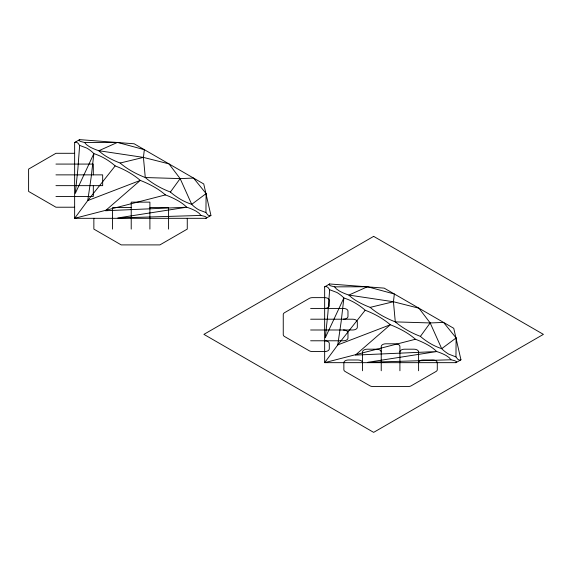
<?xml version="1.0" encoding="UTF-8"?>
<svg xmlns="http://www.w3.org/2000/svg" width="572" height="572" viewBox="0 0 572 572"><rect width="100%" height="100%" fill="white"/><g stroke="black" fill="none" stroke-linecap="round" stroke-linejoin="round"><path stroke-width="0.86" d="M210.932 215.437L210.01 215.766A1.266 0.729 0 0 1 209.545 215.78L207.815 214.965L205.934 212.555L206.113 193.593L193.55 178.078L180.151 178.6L145.281 177.535L143.429 157.4L144.337 149.664L117.467 142.414L84.62 142.514L80.452 141.434L79.036 140.433A1.266 0.729 0 0 1 79.058 140.161L79.622 139.632L134.148 143.779L203.739 183.962L210.932 215.437L205.949 218.318L74.639 218.318L74.639 142.507L79.622 139.632M460.946 359.781L460.024 360.11A1.266 0.729 0 0 1 459.559 360.124L457.822 359.309L455.948 356.899L456.127 337.938L443.557 322.422L430.165 322.944L395.288 321.879A97.39 56.228 0 0 1 381.252 315.193A86.701 50.057 0 0 1 370.17 307.371A80.23 46.325 0 0 1 357.586 301.53A54.369 31.388 0 0 1 348.87 295.073A45.352 26.183 0 0 1 339.475 291.069L336.465 288.974L334.634 286.858L330.459 285.771L329.043 284.77A1.266 0.729 0 0 1 329.072 284.506L329.636 283.969L384.162 288.124L453.753 328.307L460.946 359.781L455.963 362.662L324.653 362.662L324.653 286.851L329.636 283.969M79.637 145.395L77.842 169.376L75.297 193.379L93.872 153.611A43.901 25.347 0 0 0 86.973 148.162L79.637 145.395L77.949 143.1L76.226 142.163A1.294 0.744 0 0 0 75.59 142.163L74.639 142.507M329.651 289.732L327.856 313.721L325.304 337.723L343.879 297.955A43.901 25.347 0 0 0 336.987 292.507L329.651 289.732L327.963 287.444L326.233 286.508A1.294 0.744 0 0 0 325.604 286.508L324.653 286.851M455.948 356.899L448.655 354.104A45.352 26.183 0 0 1 441.713 348.677A54.369 31.388 0 0 1 430.537 343.643A80.23 46.325 0 0 1 420.413 336.379A86.701 50.057 0 0 1 406.871 329.98A97.397 56.228 0 0 1 395.288 321.879L393.443 301.744L394.351 294.008L367.474 286.751L334.634 286.858M98.856 150.729L143.429 157.4L168.947 163.871L180.151 178.6L170.406 192.042A86.701 50.057 0 0 1 156.864 185.643A97.397 56.228 0 0 1 145.281 177.535A97.39 56.228 0 0 1 131.245 170.849A86.701 50.057 0 0 1 120.156 163.027A80.23 46.325 0 0 1 107.579 157.186A54.369 31.388 0 0 1 98.856 150.729L117.467 142.414M367.474 286.751L348.863 295.073L393.443 301.744L418.954 308.215L430.165 322.944L420.413 336.386M165.415 194.916A83.92 48.448 0 0 0 154.376 187.08A94.23 54.404 0 0 0 140.297 180.416A94.23 54.404 0 0 0 128.757 172.286A83.92 48.448 0 0 0 115.172 165.909L87.752 200.572L74.639 218.318L165.422 194.916A77.62 44.816 0 0 1 178.035 200.736A52.681 30.416 0 0 1 186.715 207.214A43.901 25.347 0 0 1 196.153 211.197L199.142 213.292L200.951 215.429L204.926 216.409L206.542 217.403A1.294 0.744 0 0 1 206.542 217.768L205.949 218.318M415.429 339.26A83.92 48.448 0 0 0 404.383 331.417A94.23 54.404 0 0 0 390.304 324.753A94.23 54.404 0 0 0 378.764 316.631A83.92 48.448 0 0 0 365.179 310.253L337.766 344.916L324.653 362.662L415.429 339.26A77.62 44.816 0 0 1 428.049 345.08A52.681 30.416 0 0 1 436.729 351.558A43.901 25.347 0 0 1 446.16 355.541L449.156 357.636L450.965 359.774L454.933 360.746L456.556 361.747A1.294 0.744 0 0 1 456.556 362.112L455.963 362.662M206.113 193.593L191.706 204.34A54.369 31.388 0 0 1 180.53 199.306A80.23 46.325 0 0 1 170.406 192.042M456.127 337.938L441.713 348.677L430.165 322.944M120.156 163.027L143.429 157.4M370.163 307.371L393.443 301.744M200.951 215.429L117.832 217.939L186.722 207.214L105.37 210.746L140.297 180.409L87.752 200.572L91.184 177.084L93.872 153.611A52.681 30.416 0 0 1 105.084 158.623A77.62 44.816 0 0 1 115.172 165.909M450.965 359.774L367.839 362.283L436.729 351.558L355.384 355.09L390.304 324.753L337.766 344.916L341.191 321.428L343.879 297.955A52.681 30.416 0 0 1 355.098 302.96A77.62 44.816 0 0 1 365.179 310.253M74.639 153.296L55.956 153.296L28.6 169.09L28.6 191.427L55.956 207.221L74.639 207.221M55.956 164.078L93.322 164.078L93.322 174.868M55.956 174.868L102.667 174.868L102.667 185.65L55.956 185.65M55.956 196.439L93.322 196.439L93.322 185.65M131.217 207.529L112.541 207.529L112.541 229.1M149.9 207.529L168.583 207.529L168.583 229.1M310.61 308.422L343.336 308.422A4.64 2.681 0 0 1 347.976 311.104L347.976 316.53A4.64 2.681 0 0 1 343.336 319.205M310.61 319.205L352.674 319.205A4.64 2.681 0 0 1 357.321 321.886L357.321 327.313A4.64 2.681 0 0 1 352.674 329.994L310.61 329.994M310.61 340.783L343.336 340.783A4.64 2.681 0 0 0 347.976 338.102L347.976 332.675A4.64 2.681 0 0 0 343.336 329.994M205.934 212.555L198.641 209.76A45.352 26.183 0 0 1 191.706 204.34L180.151 178.6M84.62 142.514L86.451 144.63L89.461 146.725A45.352 26.183 0 0 0 98.856 150.729M418.597 370.763L418.597 351.873A4.64 2.681 0 0 0 413.956 349.192L404.554 349.192A4.64 2.681 0 0 0 399.914 351.873M399.914 370.763L399.914 346.482A4.64 2.681 0 0 0 395.273 343.801L385.871 343.801A4.64 2.681 0 0 0 381.231 346.482L381.231 370.763M362.548 370.763L362.548 351.873A4.64 2.681 0 0 1 367.188 349.192L376.591 349.192A4.64 2.681 0 0 1 381.231 351.873M187.266 218.318L187.266 229.1L159.91 244.902L121.214 244.902L93.858 229.1L93.858 218.318M149.9 229.1L149.9 202.138L131.217 202.138L131.217 229.1M324.653 340.783A4.64 2.681 0 0 1 329.293 343.457L329.293 348.884A4.64 2.681 0 0 1 324.653 351.565L312.534 351.565A4.64 2.681 0 0 1 309.252 350.779L284.613 336.558A4.64 2.681 0 0 1 283.254 334.663L283.254 314.543A4.64 2.681 0 0 1 284.613 312.648L309.252 298.42A4.64 2.681 0 0 1 312.534 297.633L324.653 297.633A4.64 2.681 0 0 1 329.293 300.314L329.293 305.741A4.64 2.681 0 0 1 324.653 308.422M362.548 362.662A4.64 2.681 0 0 0 357.908 359.981L348.512 359.981A4.64 2.681 0 0 0 343.865 362.662L343.865 369.655A4.64 2.681 0 0 0 345.223 371.55L369.869 385.778A4.64 2.681 0 0 0 373.151 386.558L407.993 386.558A4.64 2.681 0 0 0 411.275 385.778L435.921 371.55A4.64 2.681 0 0 0 437.28 369.655L437.28 362.662A4.64 2.681 0 0 0 432.632 359.981L423.237 359.981A4.64 2.681 0 0 0 418.597 362.662M373.652 236.365L203.911 334.37L373.652 432.368L543.4 334.37L373.652 236.365"/></g></svg>
